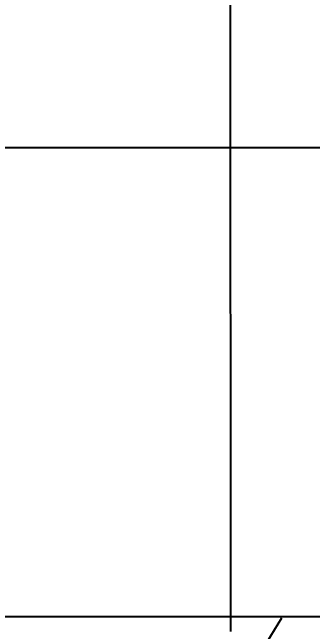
# Model space of a CAD drawing. Header units: centimetres. Extents: x -1797 to 2001, y -8788 to 1856.
# Drawn here: x -172.3 to -132.2, y -2229.7 to -2146.9 of the extents above; entities that cross this region are included whole.
import ezdxf

# ---------------------------------------------------------------- set-up
doc = ezdxf.new("R2010")
doc.units = ezdxf.units.CM
doc.header["$LTSCALE"] = 100
doc.header["$MEASUREMENT"] = 0
doc.header["$PDMODE"] = 35
doc.linetypes.add('HIDDEN', pattern=[0.375, 0.25, -0.125])
for name, color, linetype in [('DIM', 1, 'Continuous'), ('HIDDEN -03', 8, 'HIDDEN'), ('ID_Flooring_02', 127, 'Continuous'), ('WALL-04', 1, 'Continuous')]:
    doc.layers.add(name, color=color, linetype=linetype)
doc.styles.add('ISO', font='isocp2.shx', dxfattribs={"width": 0.8})
doc.styles.add('ROMANS', font='romans')
doc.dimstyles.new('AS-17-100', dxfattribs={"dimtxt": 10, "dimasz": 5, "dimexe": 10, "dimexo": 10, "dimgap": 6, "dimtad": 1, "dimtoh": 1, "dimdec": 0, "dimdsep": 46, "dimtxsty": 'ROMANS', "dimblk1": 'ARCHTICK', "dimblk2": 'ARCHTICK', "dimsah": 1, "dimcen": 25, "dimdle": 10, "dimclrd": 1, "dimclre": 1, "dimclrt": 2, "dimadec": 0, "dimazin": 0, "dimtfac": 1, "dimtdec": 0, "dimtofl": 0, "dimtmove": 2, "dimatfit": 3, "dimldrblk": 'ARCHTICK', "dimfxl": 1, "dimtolj": 1, "dimtzin": 0, "dimarcsym": 0})
doc.dimstyles.new('DIM DET', dxfattribs={"dimtxt": 0.05, "dimasz": 0.025, "dimexe": 0.025, "dimexo": 0.025, "dimgap": 0.025, "dimtad": 1, "dimzin": 0, "dimdsep": 46, "dimtxsty": 'ISO', "dimblk": 'ARCHTICK', "dimcen": 0.1, "dimdle": 0.025, "dimclrd": 15, "dimclre": 15, "dimclrt": 2, "dimadec": 0, "dimazin": 0, "dimtfac": 1, "dimtmove": 2, "dimatfit": 0, "dimldrblk": 'ARCHTICK', "dimfxl": 0.17, "dimtzin": 1, "dimarcsym": 0})

# ---------------------------------------------------------------- blocks, each defined once
blk = doc.blocks.new('_ARCHTICK')
at = {"color": 0, "linetype": 'ByBlock', "const_width": 0.15}
blk.add_lwpolyline([(-0.5, -0.5), (0.5, 0.5)], dxfattribs=at)
blk = doc.blocks.new('*D635')
at = {"layer": 'Defpoints', "color": 0, "transparency": 16777216}
for p in [(-83.301, -2227.68, 0), (-303.854, -2271.52, 0), (-303.854, -2271.52)]:
    blk.add_point(p, dxfattribs=at)
at = {"layer": 'DIM', "color": 1, "lineweight": -2, "transparency": 16777216}
for p, q in [((-83.301, -2237.68), (-83.301, -2281.52)), ((-73.301, -2271.52), (-313.854, -2271.52))]:
    blk.add_line(p, q, dxfattribs=at)
at = {"layer": 'DIM', "color": 1, "lineweight": -2, "transparency": 16777216, "xscale": 5, "yscale": 5, "zscale": 5, "rotation": 180}
blk.add_blockref('_ARCHTICK', (-303.854, -2271.52), dxfattribs=at)
at = {"layer": 'DIM', "color": 1, "lineweight": -2, "transparency": 16777216, "xscale": 5, "yscale": 5, "zscale": 5}
blk.add_blockref('_ARCHTICK', (-83.301, -2271.52), dxfattribs=at)
at = {"layer": 'DIM', "color": 2, "transparency": 16777216, "insert": (-193.578, -2260.52), "char_height": 10, "attachment_point": 5, "style": 'ROMANS'}
blk.add_mtext('\\A1;221', dxfattribs=at)

msp = doc.modelspace()

# ---------------------------------------------------------------- linework, layer by layer
at = {"layer": 'ID_Flooring_02'}
for p, q in [((-143.13, -2229.68, 0), (-143.33, -1999.68, 0)), ((-303.13, -2164.968), (-55.15, -2164.968))]:
    msp.add_line(p, q, dxfattribs=at)
at = {"layer": 'WALL-04'}
msp.add_line((-305.33, -2227.68, 0), (6.67, -2227.68, 0), dxfattribs=at)

# ---------------------------------------------------------------- dimensions: what is measured, and where the dimension line sits
at = {"layer": 'DIM'}
dim = msp.add_linear_dim(base=(-303.854, -2271.52), p1=(-83.301, -2227.68, 0), p2=(-303.854, -2271.52, 0), angle=180, dimstyle='AS-17-100', dxfattribs=at)
dim.commit()
dim.dimension.update_dxf_attribs({"geometry": '*D635', "text_midpoint": (-193.578, -2260.52)})

# ---------------------------------------------------------------- leaders
at = {"layer": 'HIDDEN -03'}
for points in [[(-58.075, -2099.956, 0), (-171.514, -2285.312, 0), (-171.514, -2379.072, 0)], [(-66.033, -2132.188, 0), (-151.675, -2291.652, 0), (-151.675, -2379.072, 0)]]:
    msp.add_leader(points, dimstyle='DIM DET', override={"dimasz": 0.04, "dimtad": 0, "dimclrd": 251, "dimldrblk": 'Dot', "dimfxl": 0.1}, dxfattribs=at)

doc.saveas('drawing.dxf')
